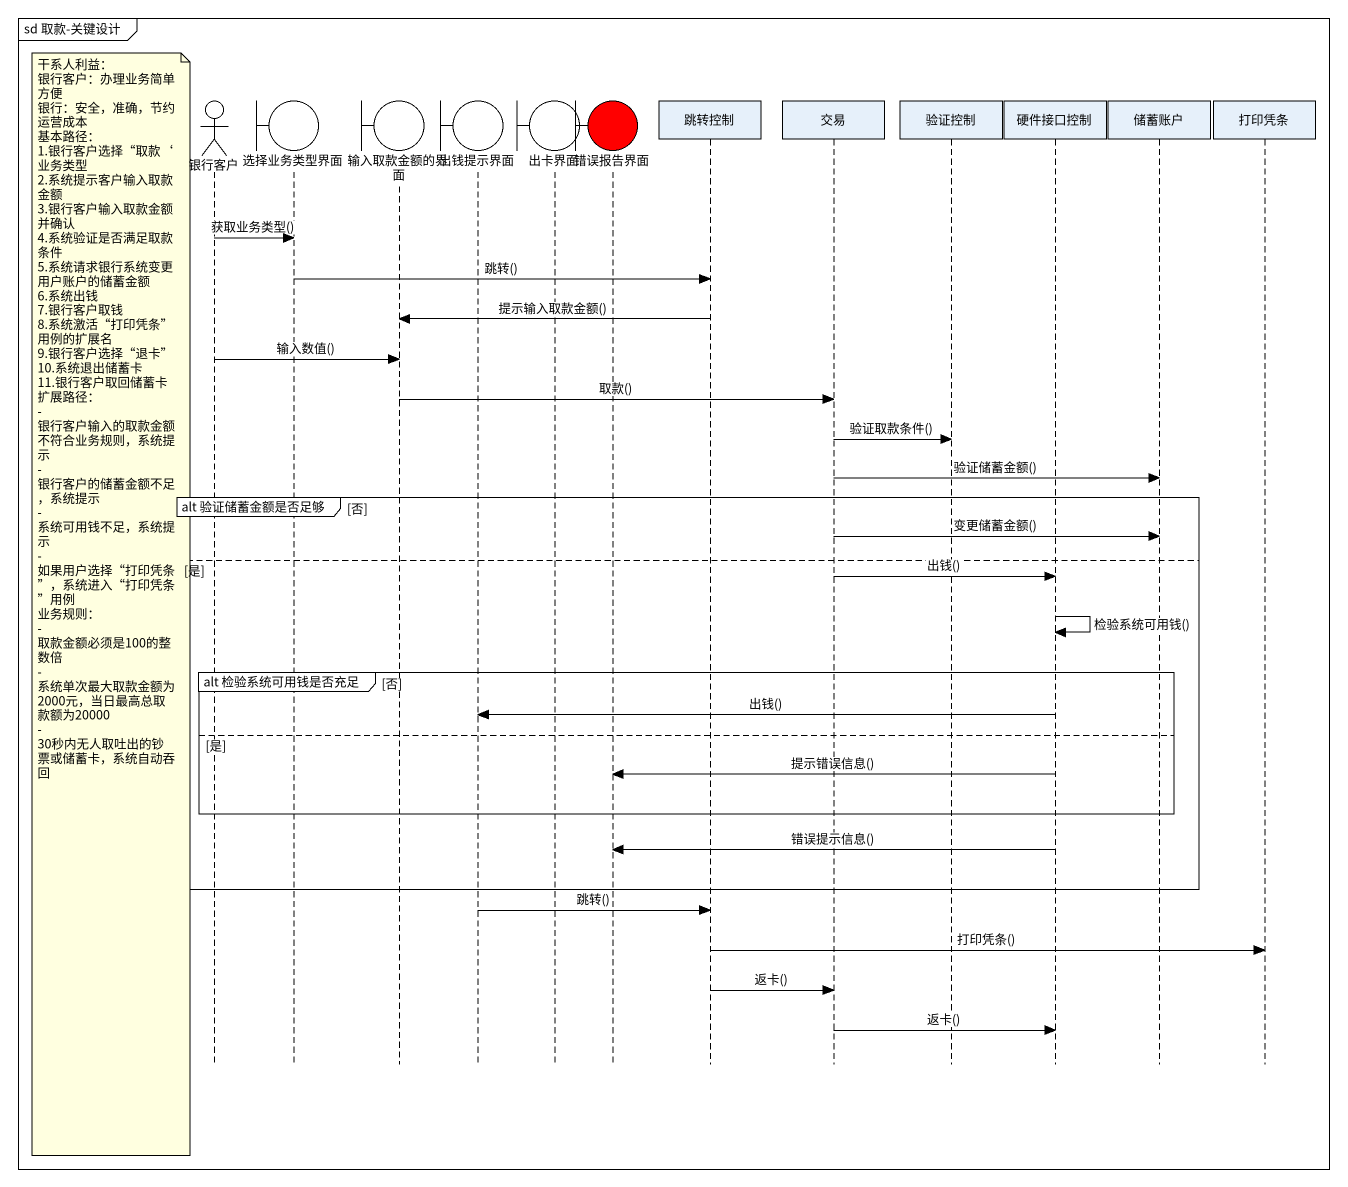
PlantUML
@startuml
mainframe sd 取款-关键设计
hide footbox
actor 银行客户
boundary 选择业务类型界面
boundary 输入取款金额的界面
boundary 出钱提示界面
boundary 出卡界面
boundary 错误报告界面 #FF0000
participant 跳转控制
participant 交易
participant 验证控制
participant 硬件接口控制
participant 储蓄账户
participant 打印凭条

银行客户 -> 选择业务类型界面 : 获取业务类型()
选择业务类型界面 -> 跳转控制 : 跳转()
跳转控制 -> 输入取款金额的界面 : 提示输入取款金额()
银行客户 -> 输入取款金额的界面 : 输入数值()
输入取款金额的界面 -> 交易 : 取款()
交易 -> 验证控制 : 验证取款条件()
交易 -> 储蓄账户 : 验证储蓄金额()
group alt 验证储蓄金额是否足够 [否]
  交易 -> 储蓄账户 : 变更储蓄金额()
else 是
  交易 -> 硬件接口控制 : 出钱()
  note left of 银行客户
    干系人利益：
    银行客户：办理业务简单方便
    银行：安全，准确，节约运营成本
    基本路径：
    1.银行客户选择“取款‘业务类型
    2.系统提示客户输入取款金额
    3.银行客户输入取款金额并确认
    4.系统验证是否满足取款条件
    5.系统请求银行系统变更用户账户的储蓄金额
    6.系统出钱
    7.银行客户取钱
    8.系统激活“打印凭条”用例的扩展名
    9.银行客户选择“退卡”
    10.系统退出储蓄卡
    11.银行客户取回储蓄卡
    扩展路径：
    - 银行客户输入的取款金额不符合业务规则，系统提示
    - 银行客户的储蓄金额不足，系统提示
    - 系统可用钱不足，系统提示
    - 如果用户选择“打印凭条”，系统进入“打印凭条”用例
    业务规则：
    - 取款金额必须是100的整数倍
    - 系统单次最大取款金额为2000元，当日最高总取款额为20000
    - 30秒内无人取吐出的钞票或储蓄卡，系统自动吞回
  end note
  硬件接口控制 -> 硬件接口控制 : 检验系统可用钱()
  group alt 检验系统可用钱是否充足 [否]
    硬件接口控制 -> 出钱提示界面 : 出钱()
  else 是
    硬件接口控制 -> 错误报告界面 : 提示错误信息()
  end
  硬件接口控制 -> 错误报告界面 : 错误提示信息()
end
出钱提示界面 -> 跳转控制 : 跳转()
跳转控制 -> 打印凭条 : 打印凭条()
跳转控制 -> 交易 : 返卡()
交易 -> 硬件接口控制 : 返卡()
@enduml
